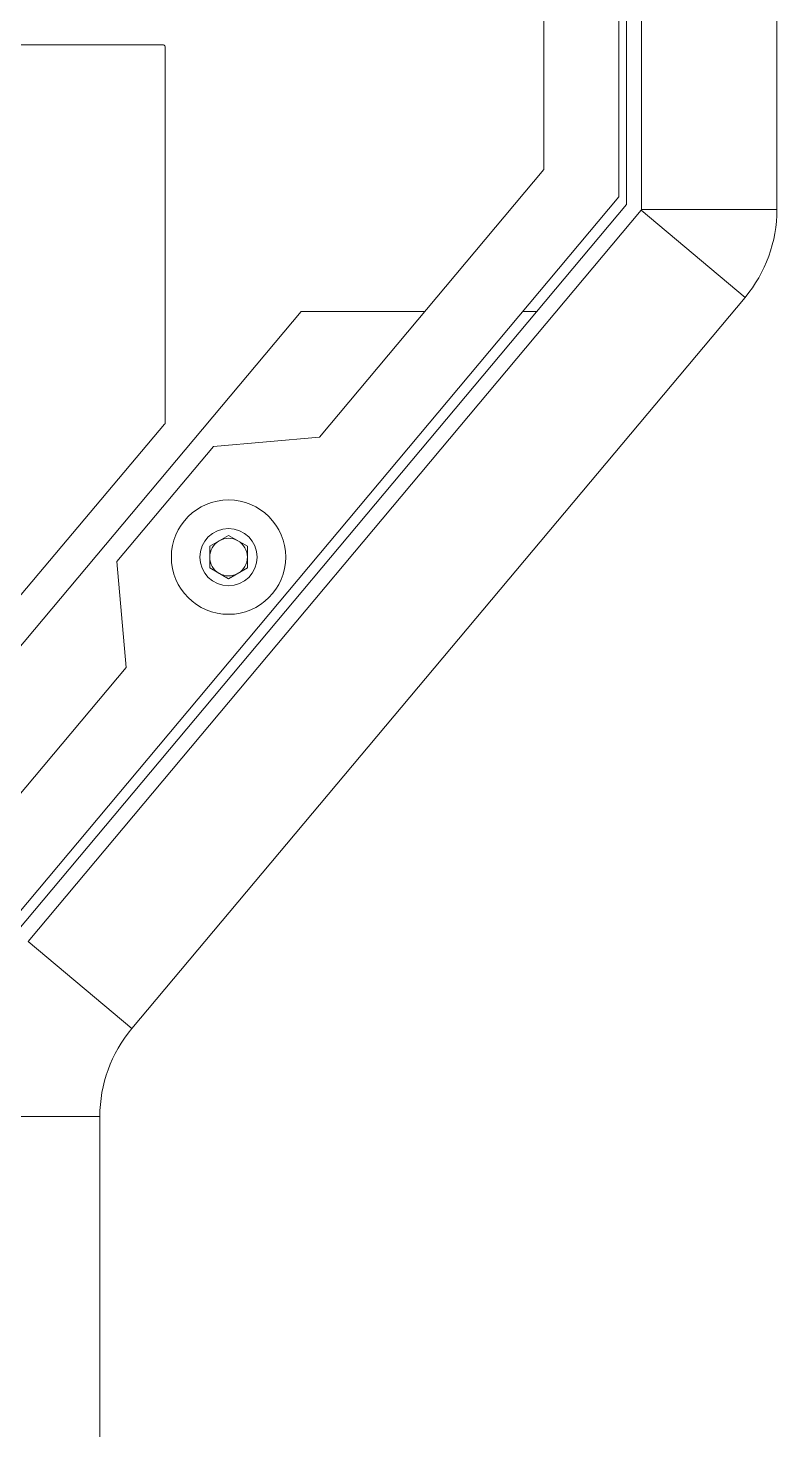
# Model space of a CAD drawing. Header units: millimetres. Extents: x -1 to 210, y -19 to 296.
# Drawn here: x 160.5 to 210.2, y 92 to 185.1 of the extents above; entities that cross this region are included whole.
import ezdxf

# ---------------------------------------------------------------- set-up
doc = ezdxf.new("R2010")
doc.units = ezdxf.units.MM

msp = doc.modelspace()

# ---------------------------------------------------------------- linework, layer by layer
at = {"color": 7, "linetype": 'Continuous', "lineweight": 15}
for p, q in [((200.241, 173.407), (200.241, 239.464)), ((201.241, 173.068), (201.241, 239.464)), ((210.241, 239.464), (210.241, 173.068)), ((199.741, 173.907), (199.741, 239.294)), ((194.741, 175.727), (194.741, 237.474)), ((169.413, 184.009), (108.528, 184.009)), ((169.579, 158.888), (169.579, 183.888)), ((179.831, 157.958), (194.741, 175.727)), ((154.741, 120.278), (199.741, 173.907)), ((155.241, 119.778), (200.241, 173.407)), ((160.469, 124.452), (201.226, 173.024)), ((208.12, 167.239), (201.226, 173.024)), ((201.241, 173.068), (210.241, 173.068)), ((208.12, 167.239), (167.363, 118.667)), ((143.241, 124.146), (178.619, 166.307)), ((178.619, 166.307), (186.837, 166.307)), ((193.364, 166.307), (194.284, 166.307)), ((153.875, 140.244), (169.549, 158.806)), ((172.787, 157.341), (179.831, 157.958)), ((166.375, 149.7), (172.787, 157.341)), ((172.544, 150.707), (173.794, 151.429)), ((173.794, 151.429), (175.044, 150.707)), ((172.544, 149.264), (172.544, 150.707)), ((175.044, 150.707), (175.044, 149.264)), ((166.991, 142.656), (166.375, 149.7)), ((173.794, 148.542), (172.544, 149.264)), ((175.044, 149.264), (173.794, 148.542)), ((149.741, 122.098), (166.991, 142.656)), ((167.363, 118.667), (160.469, 124.452)), ((165.241, 112.838), (156.241, 112.838)), ((165.241, 112.838), (165.241, 16.485))]:
    msp.add_line(p, q, dxfattribs=at)
for radius in [3.8, 1.9]:
    msp.add_circle((173.794, 149.985), radius, dxfattribs=at)
for centre, radius, start, end in [((169.452, 183.888), 0.127, 359.67153, 108.15067), ((201.173, 173.068), 0.0679, 320, 0), ((201.173, 173.068), 9.068, 320, 0), ((169.463, 158.883), 0.116, 317.77036, 2.04068), ((173.794, 149.985), 1.25, 120, 180), ((173.794, 149.985), 1.25, 60, 120), ((173.794, 149.985), 1.25, 0, 60), ((173.794, 149.985), 1.25, 180, 240), ((173.794, 149.985), 1.25, 300, 0), ((173.794, 149.985), 1.25, 240, 300), ((174.309, 112.838), 9.068, 140, 180)]:
    msp.add_arc(centre, radius, start, end, dxfattribs=at)

doc.saveas('drawing.dxf')
